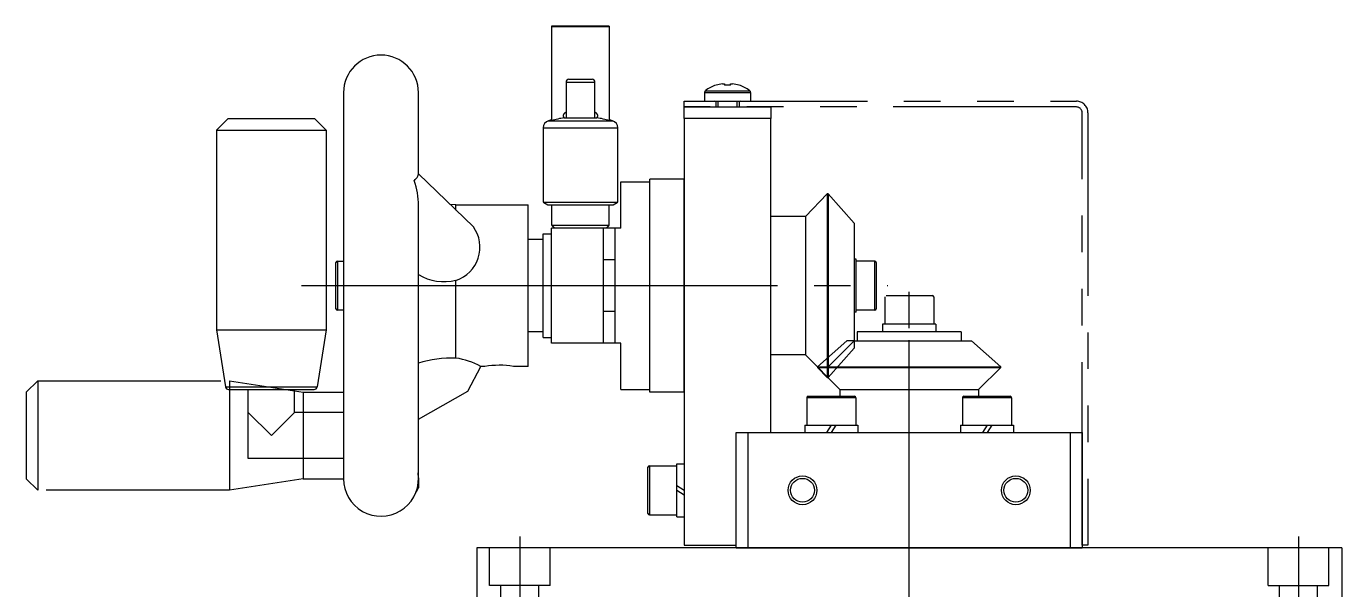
# Model space of a CAD drawing. Extents: x -165 to 407, y -488 to 45.
# Drawn here: x 176.9 to 405, y -297.2 to -199.5 of the extents above; entities that cross this region are included whole.
import ezdxf

# ---------------------------------------------------------------- set-up
doc = ezdxf.new("R2010")
doc.units = 0
for name, pattern in [('CENTER', [50.8, 31.75, -6.35, 6.35, -6.35]), ('DASHED', [19.05, 12.7, -6.35]), ('PHANTOM', [63.5, 31.75, -6.35, 6.35, -6.35, 6.35, -6.35])]:
    doc.linetypes.add(name, pattern=pattern)
doc.layers.get('0').update_dxf_attribs({"linetype": 'CONTINUOUS'})
doc.layers.add('CENTER', color=1, linetype='CENTER')
doc.layers.add('SCALE', color=7, linetype='CONTINUOUS')

msp = doc.modelspace()

# ---------------------------------------------------------------- linework, layer by layer
at = {"color": 7, "linetype": 'CONTINUOUS'}
for p, q in [((268, -199.5), (268, -199.62)), ((268, -199.62), (268, -215.88)), ((278, -199.62), (268, -199.62)), ((278, -199.5), (278, -199.62)), ((278, -199.62), (278, -215.88)), ((270.5, -209.2), (275.5, -209.2)), ((271, -208.7), (275, -208.7)), ((296.52, -209.73), (296.51, -209.71)), ((297.63, -209.48), (297.99, -209.48)), ((297.99, -209.48), (297.99, -209.73)), ((299.02, -209.48), (299.37, -209.48)), ((299.02, -209.73), (299.02, -209.48)), ((300.49, -209.71), (300.48, -209.73)), ((231.9, -211), (231.9, -278)), ((244.9, -225.12), (244.9, -211)), ((294.5, -210.96), (294.5, -212.5)), ((294.5, -210.96), (298.5, -210.96)), ((294.65, -210.67), (298.5, -210.67)), ((298.5, -210.67), (302.35, -210.67)), ((298.5, -210.96), (302.5, -210.96)), ((302.5, -210.96), (302.5, -212.5)), ((291, -215.5), (291, -213.5)), ((291, -213.5), (306, -213.5)), ((294.5, -212.5), (298.5, -212.5)), ((296.5, -213.5), (296.5, -212.7)), ((298.5, -212.5), (302.5, -212.5)), ((300.5, -212.7), (300.5, -213.5)), ((306, -213.5), (306, -215.5)), ((209.9, -217.5), (211.9, -215.5)), ((211.9, -215.5), (226.9, -215.5)), ((228.9, -217.5), (226.9, -215.5)), ((267.47, -215.88), (278.53, -215.88)), ((270.16, -215.38), (275.84, -215.38)), ((306, -215.5), (291, -215.5)), ((291, -215.5), (291, -289.5)), ((306, -270), (306, -215.5)), ((209.9, -217.5), (228.9, -217.5)), ((209.9, -217.5), (209.9, -252.17)), ((228.9, -217.5), (228.9, -252.17)), ((266.5, -217.14), (279.5, -217.14)), ((254.43, -234.31), (244.9, -225.12)), ((280, -226.5), (285, -226.5)), ((280, -234.5), (280, -226.5)), ((285, -263), (285, -226)), ((291, -263), (291, -226)), ((266.5, -230), (279.5, -230)), ((315.79, -228.57), (312, -232.5)), ((315.93, -228.57), (315.79, -228.57)), ((315.79, -228.57), (315.79, -244.5)), ((320.44, -233.68), (315.93, -228.57)), ((315.93, -228.57), (315.93, -244.5)), ((244.9, -277.86), (244.9, -230.61)), ((251.4, -230.5), (250.39, -230.41)), ((251.4, -231.39), (251.4, -230.5)), ((251.4, -230.5), (263.9, -230.5)), ((263.9, -258.5), (263.9, -230.5)), ((267.37, -230.5), (278.63, -230.5)), ((312, -232.5), (306, -232.5)), ((312, -232.5), (312, -244.5)), ((268, -234), (278, -234)), ((268, -254.5), (268, -234.5)), ((277, -254.5), (277, -234.5)), ((279, -254.5), (279, -234.5)), ((320.44, -233.68), (320.44, -244.5)), ((263.9, -252.5), (263.9, -236.5)), ((266.5, -236.5), (263.9, -236.5)), ((266.5, -235.5), (268, -235.5)), ((266.5, -253.5), (266.5, -235.5)), ((268, -253.5), (268, -235.5)), ((230.6, -248.5), (230.6, -240.5)), ((230.85, -240.25), (231.9, -240.25)), ((230.85, -240.25), (230.85, -248.75)), ((320.8, -239.9), (320.44, -239.9)), ((320.8, -249.1), (320.8, -239.9)), ((324.05, -240.25), (320.8, -240.25)), ((324.05, -248.75), (324.05, -240.25)), ((324.3, -240.5), (324.3, -248.5)), ((251.4, -257.06), (251.4, -243.57)), ((312, -244.5), (312, -256.5)), ((315.79, -244.5), (315.79, -260.42)), ((315.93, -244.5), (315.93, -260.42)), ((320.44, -244.5), (320.44, -254.06)), ((326, -246.2), (334, -246.2)), ((325.75, -246.45), (325.75, -251.2)), ((334.25, -246.45), (334.25, -251.2)), ((231.9, -248.75), (230.85, -248.75)), ((320.8, -249.1), (320.44, -249.1)), ((324.05, -248.75), (320.8, -248.75)), ((209.9, -252.17), (211.47, -262.08)), ((209.9, -252.17), (228.9, -252.17)), ((228.9, -252.17), (227.33, -262.08)), ((266.5, -252.5), (263.9, -252.5)), ((321, -252.5), (321, -254.06)), ((339, -252.5), (321, -252.5)), ((325.4, -251.2), (325.4, -252.5)), ((334.6, -251.2), (325.4, -251.2)), ((334.6, -251.2), (334.6, -252.5)), ((339, -252.5), (339, -254.06)), ((266.5, -253.5), (268, -253.5)), ((280, -262.5), (280, -254.5)), ((320.44, -254.06), (315.93, -258.57)), ((320.44, -254.06), (340.82, -254.06)), ((345.92, -258.57), (340.82, -254.06)), ((312, -256.5), (306, -256.5)), ((312, -256.5), (318, -262.5)), ((253.47, -262.83), (255.7, -258.5)), ((256.4, -258.5), (255.7, -258.5)), ((263.9, -258.5), (261.4, -258.5)), ((314.08, -258.57), (314.08, -258.71)), ((314.08, -258.57), (345.92, -258.57)), ((314.08, -258.71), (315.79, -260.42)), ((314.08, -258.71), (345.92, -258.71)), ((342, -262.5), (345.92, -258.71)), ((345.92, -258.71), (345.92, -258.57)), ((211.47, -262.08), (227.33, -262.08)), ((315.79, -260.42), (315.93, -260.42)), ((211.96, -262.5), (226.84, -262.5)), ((215.4, -274.5), (215.4, -262.5)), ((223.4, -266.5), (223.4, -262.5)), ((231.9, -263), (231.9, -278)), ((244.9, -267.67), (253.47, -262.83)), ((280, -262.5), (285, -262.5)), ((320.75, -263.95), (312.25, -263.95)), ((312.25, -263.95), (312.25, -268.7)), ((312.5, -263.7), (320.5, -263.7)), ((318, -262.5), (318, -263.7)), ((318, -262.5), (342, -262.5)), ((320.75, -263.95), (320.75, -268.7)), ((347.75, -263.95), (339.25, -263.95)), ((339.25, -263.95), (339.25, -268.7)), ((339.5, -263.7), (347.5, -263.7)), ((342, -262.5), (342, -263.7)), ((347.75, -263.95), (347.75, -268.7)), ((215.4, -266.5), (219.4, -270.5)), ((219.4, -270.5), (223.4, -266.5)), ((231.9, -266.5), (223.4, -266.5)), ((311.91, -268.7), (311.91, -270)), ((311.91, -268.7), (321.1, -268.7)), ((316.48, -268.7), (315.67, -270)), ((317.29, -268.7), (316.48, -270)), ((321.1, -268.7), (321.1, -270)), ((338.91, -268.7), (338.91, -270)), ((338.91, -268.7), (348.1, -268.7)), ((343.5, -268.7), (342.69, -270)), ((344.31, -268.7), (343.5, -270)), ((348.1, -268.7), (348.1, -270)), ((300, -270), (306, -270)), ((300, -289.5), (300, -270)), ((302, -270), (302, -290)), ((302, -270), (358, -270)), ((358, -270), (360, -270)), ((358, -290), (358, -270)), ((360, -270), (360, -290)), ((231.9, -274.5), (215.4, -274.5)), ((284.7, -280), (284.7, -276)), ((284.95, -275.75), (284.95, -280)), ((284.95, -275.75), (289.7, -275.75)), ((289.7, -275.4), (291, -275.4)), ((289.7, -284.6), (289.7, -275.4)), ((244.85, -276.96), (244.9, -277.02)), ((244.9, -277.86), (244.85, -276.96)), ((244.9, -277.86), (244.9, -279.57)), ((244.18, -280.96), (244.9, -279.57)), ((284.7, -284), (284.7, -280)), ((284.95, -280), (284.95, -284.25)), ((289.7, -279.19), (291, -280)), ((289.7, -280), (291, -280.81)), ((284.95, -284.25), (289.7, -284.25)), ((289.7, -284.6), (291, -284.6)), ((291, -289.5), (300, -289.5)), ((300, -290), (300, -289.5)), ((405, -290), (255, -290)), ((255, -290), (255, -470)), ((300, -290), (360, -290)), ((360, -290), (302, -290)), ((405, -290), (405, -470))]:
    msp.add_line(p, q, dxfattribs=at)
at = {"color": 3, "linetype": 'PHANTOM'}
for p, q in [((291, -213.5), (291, -212.5)), ((291, -213.5), (291, -212.5)), ((291, -212.5), (359, -212.5)), ((359, -213.5), (291, -213.5)), ((360, -289.5), (360, -214.5)), ((361, -214.5), (361, -289.5)), ((178.9, -261), (176.9, -263)), ((178.9, -261), (212.11, -261)), ((178.9, -261), (178.9, -280)), ((212.11, -261), (224.9, -263)), ((212.11, -261), (212.11, -280)), ((176.9, -263), (176.9, -278)), ((224.9, -263), (231.9, -263)), ((224.9, -263), (224.9, -278)), ((176.9, -278), (178.9, -280)), ((224.9, -278), (212.11, -280)), ((224.9, -278), (231.9, -278)), ((212.11, -280), (178.9, -280)), ((361, -289.5), (360, -289.5))]:
    msp.add_line(p, q, dxfattribs=at)
at = {"color": 3, "linetype": 'CONTINUOUS'}
for p, q in [((296.88, -213.5), (296.88, -212.5)), ((300.12, -212.5), (300.12, -213.5))]:
    msp.add_line(p, q, dxfattribs=at)
at = {"color": 7}
msp.add_line((277.5, -234.5), (268.5, -234.5), dxfattribs=at)
at = {"color": 1, "linetype": 'CENTER'}
for p, q in [((224.6, -244.5), (326.3, -244.5)), ((330, -290), (330, -244.2))]:
    msp.add_line(p, q, dxfattribs=at)
at = {"color": 3, "linetype": 'DASHED'}
for p, q in [((319.18, -254.06), (314.08, -258.57)), ((320.44, -255.32), (315.93, -260.42)), ((320.44, -254.06), (319.18, -254.06)), ((320.44, -254.06), (320.44, -255.32)), ((257.25, -296.5), (257.25, -290)), ((267.75, -296.5), (267.75, -290)), ((392.25, -296.5), (392.25, -290)), ((402.75, -296.5), (402.75, -290)), ((267.75, -296.5), (257.25, -296.5)), ((259.2, -300), (259.2, -296.5)), ((265.8, -300), (265.8, -296.5)), ((392.25, -296.5), (402.75, -296.5)), ((394.2, -300), (394.2, -296.5)), ((400.8, -300), (400.8, -296.5))]:
    msp.add_line(p, q, dxfattribs=at)
at = {"color": 7}
for points in [[(278, -199.5, 0), (277.84, -199.5, 0), (277.68, -199.5, 0), (277.52, -199.5, 0), (277.37, -199.5, 0), (277.21, -199.5, 0), (277.05, -199.5, 0), (276.89, -199.5, 0), (276.73, -199.5, 0), (276.57, -199.5, 0), (276.41, -199.5, 0), (276.25, -199.5, 0), (276.1, -199.5, 0), (275.94, -199.5, 0), (275.78, -199.5, 0), (275.62, -199.5, 0), (275.46, -199.5, 0), (275.3, -199.5, 0), (275.14, -199.5, 0), (274.98, -199.5, 0), (274.83, -199.5, 0), (274.67, -199.5, 0), (274.51, -199.5, 0), (274.35, -199.5, 0), (274.19, -199.5, 0), (274.03, -199.5, 0), (273.87, -199.5, 0), (273.71, -199.5, 0), (273.56, -199.5, 0), (273.4, -199.5, 0), (273.24, -199.5, 0), (273.08, -199.5, 0), (272.92, -199.5, 0), (272.76, -199.5, 0), (272.6, -199.5, 0), (272.44, -199.5, 0), (272.29, -199.5, 0), (272.13, -199.5, 0), (271.97, -199.5, 0), (271.81, -199.5, 0), (271.65, -199.5, 0), (271.49, -199.5, 0), (271.33, -199.5, 0), (271.18, -199.5, 0), (271.02, -199.5, 0), (270.86, -199.5, 0), (270.7, -199.5, 0), (270.54, -199.5, 0), (270.38, -199.5, 0), (270.22, -199.5, 0), (270.06, -199.5, 0), (269.91, -199.5, 0), (269.75, -199.5, 0), (269.59, -199.5, 0), (269.43, -199.5, 0), (269.27, -199.5, 0), (269.11, -199.5, 0), (268.95, -199.5, 0), (268.79, -199.5, 0), (268.64, -199.5, 0), (268.48, -199.5, 0), (268.32, -199.5, 0), (268.16, -199.5, 0), (268, -199.5, 0)], [(270.5, -209.2, 0), (270.5, -209.3, 0), (270.5, -209.4, 0), (270.5, -209.49, 0), (270.5, -209.59, 0), (270.5, -209.69, 0), (270.5, -209.79, 0), (270.5, -209.89, 0), (270.5, -209.98, 0), (270.5, -210.08, 0), (270.5, -210.18, 0), (270.5, -210.28, 0), (270.5, -210.38, 0), (270.5, -210.47, 0), (270.5, -210.57, 0), (270.5, -210.67, 0), (270.5, -210.77, 0), (270.5, -210.87, 0), (270.5, -210.97, 0), (270.5, -211.06, 0), (270.5, -211.16, 0), (270.5, -211.26, 0), (270.5, -211.36, 0), (270.5, -211.46, 0), (270.5, -211.55, 0), (270.5, -211.65, 0), (270.5, -211.75, 0), (270.5, -211.85, 0), (270.5, -211.95, 0), (270.5, -212.04, 0), (270.5, -212.14, 0), (270.5, -212.24, 0), (270.5, -212.34, 0), (270.5, -212.44, 0), (270.5, -212.53, 0), (270.5, -212.63, 0), (270.5, -212.73, 0), (270.5, -212.83, 0), (270.5, -212.93, 0), (270.5, -213.02, 0), (270.5, -213.12, 0), (270.5, -213.22, 0), (270.5, -213.32, 0), (270.5, -213.42, 0), (270.5, -213.52, 0), (270.5, -213.61, 0), (270.5, -213.71, 0), (270.5, -213.81, 0), (270.5, -213.91, 0), (270.5, -214.01, 0), (270.5, -214.1, 0), (270.5, -214.2, 0), (270.5, -214.3, 0), (270.5, -214.4, 0), (270.5, -214.5, 0), (270.5, -214.59, 0), (270.5, -214.69, 0), (270.5, -214.79, 0), (270.5, -214.89, 0), (270.5, -214.99, 0), (270.5, -215.08, 0), (270.5, -215.18, 0), (270.5, -215.28, 0), (270.5, -215.38, 0)], [(275.5, -215.38, 0), (275.5, -215.28, 0), (275.5, -215.18, 0), (275.5, -215.08, 0), (275.5, -214.99, 0), (275.5, -214.89, 0), (275.5, -214.79, 0), (275.5, -214.69, 0), (275.5, -214.59, 0), (275.5, -214.5, 0), (275.5, -214.4, 0), (275.5, -214.3, 0), (275.5, -214.2, 0), (275.5, -214.1, 0), (275.5, -214.01, 0), (275.5, -213.91, 0), (275.5, -213.81, 0), (275.5, -213.71, 0), (275.5, -213.61, 0), (275.5, -213.52, 0), (275.5, -213.42, 0), (275.5, -213.32, 0), (275.5, -213.22, 0), (275.5, -213.12, 0), (275.5, -213.02, 0), (275.5, -212.93, 0), (275.5, -212.83, 0), (275.5, -212.73, 0), (275.5, -212.63, 0), (275.5, -212.53, 0), (275.5, -212.44, 0), (275.5, -212.34, 0), (275.5, -212.24, 0), (275.5, -212.14, 0), (275.5, -212.04, 0), (275.5, -211.95, 0), (275.5, -211.85, 0), (275.5, -211.75, 0), (275.5, -211.65, 0), (275.5, -211.55, 0), (275.5, -211.46, 0), (275.5, -211.36, 0), (275.5, -211.26, 0), (275.5, -211.16, 0), (275.5, -211.06, 0), (275.5, -210.97, 0), (275.5, -210.87, 0), (275.5, -210.77, 0), (275.5, -210.67, 0), (275.5, -210.57, 0), (275.5, -210.47, 0), (275.5, -210.38, 0), (275.5, -210.28, 0), (275.5, -210.18, 0), (275.5, -210.08, 0), (275.5, -209.98, 0), (275.5, -209.89, 0), (275.5, -209.79, 0), (275.5, -209.69, 0), (275.5, -209.59, 0), (275.5, -209.49, 0), (275.5, -209.4, 0), (275.5, -209.3, 0), (275.5, -209.2, 0)], [(266.5, -217.14, 0), (266.5, -217.34, 0), (266.5, -217.55, 0), (266.5, -217.75, 0), (266.5, -217.95, 0), (266.5, -218.16, 0), (266.5, -218.36, 0), (266.5, -218.57, 0), (266.5, -218.77, 0), (266.5, -218.98, 0), (266.5, -219.18, 0), (266.5, -219.38, 0), (266.5, -219.59, 0), (266.5, -219.79, 0), (266.5, -220, 0), (266.5, -220.2, 0), (266.5, -220.4, 0), (266.5, -220.61, 0), (266.5, -220.81, 0), (266.5, -221.02, 0), (266.5, -221.22, 0), (266.5, -221.43, 0), (266.5, -221.63, 0), (266.5, -221.83, 0), (266.5, -222.04, 0), (266.5, -222.24, 0), (266.5, -222.45, 0), (266.5, -222.65, 0), (266.5, -222.85, 0), (266.5, -223.06, 0), (266.5, -223.26, 0), (266.5, -223.47, 0), (266.5, -223.67, 0), (266.5, -223.88, 0), (266.5, -224.08, 0), (266.5, -224.28, 0), (266.5, -224.49, 0), (266.5, -224.69, 0), (266.5, -224.9, 0), (266.5, -225.1, 0), (266.5, -225.3, 0), (266.5, -225.51, 0), (266.5, -225.71, 0), (266.5, -225.92, 0), (266.5, -226.12, 0), (266.5, -226.32, 0), (266.5, -226.53, 0), (266.5, -226.73, 0), (266.5, -226.94, 0), (266.5, -227.14, 0), (266.5, -227.35, 0), (266.5, -227.55, 0), (266.5, -227.75, 0), (266.5, -227.96, 0), (266.5, -228.16, 0), (266.5, -228.37, 0), (266.5, -228.57, 0), (266.5, -228.77, 0), (266.5, -228.98, 0), (266.5, -229.18, 0), (266.5, -229.39, 0), (266.5, -229.59, 0), (266.5, -229.8, 0), (266.5, -230, 0)], [(279.5, -230, 0), (279.5, -229.8, 0), (279.5, -229.59, 0), (279.5, -229.39, 0), (279.5, -229.18, 0), (279.5, -228.98, 0), (279.5, -228.77, 0), (279.5, -228.57, 0), (279.5, -228.37, 0), (279.5, -228.16, 0), (279.5, -227.96, 0), (279.5, -227.75, 0), (279.5, -227.55, 0), (279.5, -227.35, 0), (279.5, -227.14, 0), (279.5, -226.94, 0), (279.5, -226.73, 0), (279.5, -226.53, 0), (279.5, -226.32, 0), (279.5, -226.12, 0), (279.5, -225.92, 0), (279.5, -225.71, 0), (279.5, -225.51, 0), (279.5, -225.3, 0), (279.5, -225.1, 0), (279.5, -224.9, 0), (279.5, -224.69, 0), (279.5, -224.49, 0), (279.5, -224.28, 0), (279.5, -224.08, 0), (279.5, -223.88, 0), (279.5, -223.67, 0), (279.5, -223.47, 0), (279.5, -223.26, 0), (279.5, -223.06, 0), (279.5, -222.85, 0), (279.5, -222.65, 0), (279.5, -222.45, 0), (279.5, -222.24, 0), (279.5, -222.04, 0), (279.5, -221.83, 0), (279.5, -221.63, 0), (279.5, -221.43, 0), (279.5, -221.22, 0), (279.5, -221.02, 0), (279.5, -220.81, 0), (279.5, -220.61, 0), (279.5, -220.4, 0), (279.5, -220.2, 0), (279.5, -220, 0), (279.5, -219.79, 0), (279.5, -219.59, 0), (279.5, -219.38, 0), (279.5, -219.18, 0), (279.5, -218.98, 0), (279.5, -218.77, 0), (279.5, -218.57, 0), (279.5, -218.36, 0), (279.5, -218.16, 0), (279.5, -217.95, 0), (279.5, -217.75, 0), (279.5, -217.55, 0), (279.5, -217.34, 0), (279.5, -217.14, 0)], [(266.5, -230, 0), (266.51, -230.01, 0), (266.53, -230.02, 0), (266.54, -230.02, 0), (266.56, -230.03, 0), (266.57, -230.04, 0), (266.58, -230.05, 0), (266.6, -230.06, 0), (266.61, -230.06, 0), (266.62, -230.07, 0), (266.64, -230.08, 0), (266.65, -230.09, 0), (266.67, -230.1, 0), (266.68, -230.1, 0), (266.69, -230.11, 0), (266.71, -230.12, 0), (266.72, -230.13, 0), (266.73, -230.13, 0), (266.75, -230.14, 0), (266.76, -230.15, 0), (266.78, -230.16, 0), (266.79, -230.17, 0), (266.8, -230.17, 0), (266.82, -230.18, 0), (266.83, -230.19, 0), (266.84, -230.2, 0), (266.86, -230.21, 0), (266.87, -230.21, 0), (266.89, -230.22, 0), (266.9, -230.23, 0), (266.91, -230.24, 0), (266.93, -230.25, 0), (266.94, -230.25, 0), (266.95, -230.26, 0), (266.97, -230.27, 0), (266.98, -230.28, 0), (267, -230.29, 0), (267.01, -230.29, 0), (267.02, -230.3, 0), (267.04, -230.31, 0), (267.05, -230.32, 0), (267.06, -230.33, 0), (267.08, -230.33, 0), (267.09, -230.34, 0), (267.11, -230.35, 0), (267.12, -230.36, 0), (267.13, -230.36, 0), (267.15, -230.37, 0), (267.16, -230.38, 0), (267.17, -230.39, 0), (267.19, -230.4, 0), (267.2, -230.4, 0), (267.22, -230.41, 0), (267.23, -230.42, 0), (267.24, -230.43, 0), (267.26, -230.44, 0), (267.27, -230.44, 0), (267.28, -230.45, 0), (267.3, -230.46, 0), (267.31, -230.47, 0), (267.33, -230.48, 0), (267.34, -230.48, 0), (267.35, -230.49, 0), (267.37, -230.5, 0)], [(278.63, -230.5, 0), (278.65, -230.49, 0), (278.66, -230.48, 0), (278.68, -230.48, 0), (278.69, -230.47, 0), (278.7, -230.46, 0), (278.72, -230.45, 0), (278.73, -230.44, 0), (278.74, -230.44, 0), (278.76, -230.43, 0), (278.77, -230.42, 0), (278.79, -230.41, 0), (278.8, -230.4, 0), (278.81, -230.4, 0), (278.83, -230.39, 0), (278.84, -230.38, 0), (278.85, -230.37, 0), (278.87, -230.36, 0), (278.88, -230.36, 0), (278.9, -230.35, 0), (278.91, -230.34, 0), (278.92, -230.33, 0), (278.94, -230.33, 0), (278.95, -230.32, 0), (278.96, -230.31, 0), (278.98, -230.3, 0), (278.99, -230.29, 0), (279.01, -230.29, 0), (279.02, -230.28, 0), (279.03, -230.27, 0), (279.05, -230.26, 0), (279.06, -230.25, 0), (279.07, -230.25, 0), (279.09, -230.24, 0), (279.1, -230.23, 0), (279.12, -230.22, 0), (279.13, -230.21, 0), (279.14, -230.21, 0), (279.16, -230.2, 0), (279.17, -230.19, 0), (279.18, -230.18, 0), (279.2, -230.17, 0), (279.21, -230.17, 0), (279.23, -230.16, 0), (279.24, -230.15, 0), (279.25, -230.14, 0), (279.27, -230.13, 0), (279.28, -230.13, 0), (279.29, -230.12, 0), (279.31, -230.11, 0), (279.32, -230.1, 0), (279.34, -230.1, 0), (279.35, -230.09, 0), (279.36, -230.08, 0), (279.38, -230.07, 0), (279.39, -230.06, 0), (279.4, -230.06, 0), (279.42, -230.05, 0), (279.43, -230.04, 0), (279.45, -230.03, 0), (279.46, -230.02, 0), (279.47, -230.02, 0), (279.49, -230.01, 0), (279.5, -230, 0)], [(268, -230.5, 0), (268, -230.56, 0), (268, -230.61, 0), (268, -230.67, 0), (268, -230.72, 0), (268, -230.78, 0), (268, -230.83, 0), (268, -230.89, 0), (268, -230.94, 0), (268, -231, 0), (268, -231.06, 0), (268, -231.11, 0), (268, -231.17, 0), (268, -231.22, 0), (268, -231.28, 0), (268, -231.33, 0), (268, -231.39, 0), (268, -231.44, 0), (268, -231.5, 0), (268, -231.56, 0), (268, -231.61, 0), (268, -231.67, 0), (268, -231.72, 0), (268, -231.78, 0), (268, -231.83, 0), (268, -231.89, 0), (268, -231.94, 0), (268, -232, 0), (268, -232.06, 0), (268, -232.11, 0), (268, -232.17, 0), (268, -232.22, 0), (268, -232.28, 0), (268, -232.33, 0), (268, -232.39, 0), (268, -232.44, 0), (268, -232.5, 0), (268, -232.56, 0), (268, -232.61, 0), (268, -232.67, 0), (268, -232.72, 0), (268, -232.78, 0), (268, -232.83, 0), (268, -232.89, 0), (268, -232.94, 0), (268, -233, 0), (268, -233.06, 0), (268, -233.11, 0), (268, -233.17, 0), (268, -233.22, 0), (268, -233.28, 0), (268, -233.33, 0), (268, -233.39, 0), (268, -233.44, 0), (268, -233.5, 0), (268, -233.56, 0), (268, -233.61, 0), (268, -233.67, 0), (268, -233.72, 0), (268, -233.78, 0), (268, -233.83, 0), (268, -233.89, 0), (268, -233.94, 0), (268, -234, 0)], [(278, -234, 0), (278, -233.94, 0), (278, -233.89, 0), (278, -233.83, 0), (278, -233.78, 0), (278, -233.72, 0), (278, -233.67, 0), (278, -233.61, 0), (278, -233.56, 0), (278, -233.5, 0), (278, -233.44, 0), (278, -233.39, 0), (278, -233.33, 0), (278, -233.28, 0), (278, -233.22, 0), (278, -233.17, 0), (278, -233.11, 0), (278, -233.06, 0), (278, -233, 0), (278, -232.94, 0), (278, -232.89, 0), (278, -232.83, 0), (278, -232.78, 0), (278, -232.72, 0), (278, -232.67, 0), (278, -232.61, 0), (278, -232.56, 0), (278, -232.5, 0), (278, -232.44, 0), (278, -232.39, 0), (278, -232.33, 0), (278, -232.28, 0), (278, -232.22, 0), (278, -232.17, 0), (278, -232.11, 0), (278, -232.06, 0), (278, -232, 0), (278, -231.94, 0), (278, -231.89, 0), (278, -231.83, 0), (278, -231.78, 0), (278, -231.72, 0), (278, -231.67, 0), (278, -231.61, 0), (278, -231.56, 0), (278, -231.5, 0), (278, -231.44, 0), (278, -231.39, 0), (278, -231.33, 0), (278, -231.28, 0), (278, -231.22, 0), (278, -231.17, 0), (278, -231.11, 0), (278, -231.06, 0), (278, -231, 0), (278, -230.94, 0), (278, -230.89, 0), (278, -230.83, 0), (278, -230.78, 0), (278, -230.72, 0), (278, -230.67, 0), (278, -230.61, 0), (278, -230.56, 0), (278, -230.5, 0)], [(268, -234, 0), (268.01, -234.01, 0), (268.02, -234.02, 0), (268.02, -234.02, 0), (268.03, -234.03, 0), (268.04, -234.04, 0), (268.05, -234.05, 0), (268.06, -234.06, 0), (268.06, -234.06, 0), (268.07, -234.07, 0), (268.08, -234.08, 0), (268.09, -234.09, 0), (268.1, -234.1, 0), (268.1, -234.1, 0), (268.11, -234.11, 0), (268.12, -234.12, 0), (268.13, -234.13, 0), (268.14, -234.13, 0), (268.14, -234.14, 0), (268.15, -234.15, 0), (268.16, -234.16, 0), (268.17, -234.17, 0), (268.18, -234.17, 0), (268.18, -234.18, 0), (268.19, -234.19, 0), (268.2, -234.2, 0), (268.21, -234.21, 0), (268.21, -234.21, 0), (268.22, -234.22, 0), (268.23, -234.23, 0), (268.24, -234.24, 0), (268.25, -234.25, 0), (268.25, -234.25, 0), (268.26, -234.26, 0), (268.27, -234.27, 0), (268.28, -234.28, 0), (268.29, -234.29, 0), (268.29, -234.29, 0), (268.3, -234.3, 0), (268.31, -234.31, 0), (268.32, -234.32, 0), (268.33, -234.33, 0), (268.33, -234.33, 0), (268.34, -234.34, 0), (268.35, -234.35, 0), (268.36, -234.36, 0), (268.37, -234.36, 0), (268.37, -234.37, 0), (268.38, -234.38, 0), (268.39, -234.39, 0), (268.4, -234.4, 0), (268.41, -234.4, 0), (268.41, -234.41, 0), (268.42, -234.42, 0), (268.43, -234.43, 0), (268.44, -234.44, 0), (268.44, -234.44, 0), (268.45, -234.45, 0), (268.46, -234.46, 0), (268.47, -234.47, 0), (268.48, -234.48, 0), (268.48, -234.48, 0), (268.49, -234.49, 0), (268.5, -234.5, 0)], [(277.5, -234.5, 0), (277.51, -234.49, 0), (277.52, -234.48, 0), (277.52, -234.48, 0), (277.53, -234.47, 0), (277.54, -234.46, 0), (277.55, -234.45, 0), (277.56, -234.44, 0), (277.56, -234.44, 0), (277.57, -234.43, 0), (277.58, -234.42, 0), (277.59, -234.41, 0), (277.6, -234.4, 0), (277.6, -234.4, 0), (277.61, -234.39, 0), (277.62, -234.38, 0), (277.63, -234.37, 0), (277.64, -234.36, 0), (277.64, -234.36, 0), (277.65, -234.35, 0), (277.66, -234.34, 0), (277.67, -234.33, 0), (277.68, -234.33, 0), (277.68, -234.32, 0), (277.69, -234.31, 0), (277.7, -234.3, 0), (277.71, -234.29, 0), (277.71, -234.29, 0), (277.72, -234.28, 0), (277.73, -234.27, 0), (277.74, -234.26, 0), (277.75, -234.25, 0), (277.75, -234.25, 0), (277.76, -234.24, 0), (277.77, -234.23, 0), (277.78, -234.22, 0), (277.79, -234.21, 0), (277.79, -234.21, 0), (277.8, -234.2, 0), (277.81, -234.19, 0), (277.82, -234.18, 0), (277.83, -234.17, 0), (277.83, -234.17, 0), (277.84, -234.16, 0), (277.85, -234.15, 0), (277.86, -234.14, 0), (277.87, -234.13, 0), (277.87, -234.13, 0), (277.88, -234.12, 0), (277.89, -234.11, 0), (277.9, -234.1, 0), (277.91, -234.1, 0), (277.91, -234.09, 0), (277.92, -234.08, 0), (277.93, -234.07, 0), (277.94, -234.06, 0), (277.94, -234.06, 0), (277.95, -234.05, 0), (277.96, -234.04, 0), (277.97, -234.03, 0), (277.98, -234.02, 0), (277.98, -234.02, 0), (277.99, -234.01, 0), (278, -234, 0)]]:
    msp.add_polyline3d(points, dxfattribs=at)
at = {"color": 7, "linetype": 'CONTINUOUS'}
for points in [[(270.5, -214.42, 0), (270.49, -214.43, 0), (270.48, -214.43, 0), (270.47, -214.44, 0), (270.45, -214.45, 0), (270.44, -214.45, 0), (270.43, -214.46, 0), (270.42, -214.47, 0), (270.41, -214.47, 0), (270.4, -214.48, 0), (270.39, -214.49, 0), (270.38, -214.49, 0), (270.37, -214.5, 0), (270.36, -214.51, 0), (270.35, -214.51, 0), (270.34, -214.52, 0), (270.33, -214.53, 0), (270.32, -214.53, 0), (270.31, -214.54, 0), (270.3, -214.55, 0), (270.29, -214.55, 0), (270.28, -214.56, 0), (270.27, -214.57, 0), (270.26, -214.58, 0), (270.25, -214.58, 0), (270.24, -214.59, 0), (270.24, -214.6, 0), (270.23, -214.61, 0), (270.22, -214.61, 0), (270.21, -214.62, 0), (270.2, -214.63, 0), (270.2, -214.63, 0), (270.19, -214.64, 0), (270.18, -214.65, 0), (270.17, -214.66, 0), (270.17, -214.66, 0), (270.16, -214.67, 0), (270.15, -214.68, 0), (270.15, -214.69, 0), (270.14, -214.69, 0), (270.13, -214.7, 0), (270.13, -214.71, 0), (270.12, -214.72, 0), (270.11, -214.72, 0), (270.11, -214.73, 0), (270.1, -214.74, 0), (270.1, -214.75, 0), (270.09, -214.75, 0), (270.09, -214.76, 0), (270.08, -214.77, 0), (270.08, -214.78, 0), (270.07, -214.78, 0), (270.07, -214.79, 0), (270.06, -214.8, 0), (270.06, -214.81, 0), (270.06, -214.81, 0), (270.05, -214.82, 0), (270.05, -214.83, 0), (270.04, -214.84, 0), (270.04, -214.85, 0), (270.04, -214.85, 0), (270.03, -214.86, 0), (270.03, -214.87, 0), (270.03, -214.88, 0), (270.02, -214.88, 0), (270.02, -214.89, 0), (270.02, -214.9, 0), (270.02, -214.91, 0), (270.01, -214.92, 0), (270.01, -214.92, 0), (270.01, -214.93, 0), (270.01, -214.94, 0), (270.01, -214.95, 0), (270.01, -214.95, 0), (270, -214.96, 0), (270, -214.97, 0), (270, -214.98, 0), (270, -214.99, 0), (270, -214.99, 0), (270, -215, 0), (270, -215.01, 0), (270, -215.02, 0), (270, -215.03, 0), (270, -215.03, 0), (270, -215.04, 0), (270, -215.05, 0), (270, -215.06, 0), (270, -215.06, 0), (270, -215.07, 0), (270, -215.08, 0), (270.01, -215.09, 0), (270.01, -215.1, 0), (270.01, -215.1, 0), (270.01, -215.11, 0), (270.01, -215.12, 0), (270.01, -215.13, 0), (270.02, -215.13, 0), (270.02, -215.14, 0), (270.02, -215.15, 0), (270.02, -215.16, 0), (270.03, -215.17, 0), (270.03, -215.17, 0), (270.03, -215.18, 0), (270.04, -215.19, 0), (270.04, -215.2, 0), (270.04, -215.2, 0), (270.05, -215.21, 0), (270.05, -215.22, 0), (270.05, -215.23, 0), (270.06, -215.24, 0), (270.06, -215.24, 0), (270.07, -215.25, 0), (270.07, -215.26, 0), (270.08, -215.27, 0), (270.08, -215.27, 0), (270.09, -215.28, 0), (270.09, -215.29, 0), (270.1, -215.3, 0), (270.1, -215.3, 0), (270.11, -215.31, 0), (270.11, -215.32, 0), (270.12, -215.33, 0), (270.13, -215.33, 0), (270.13, -215.34, 0), (270.14, -215.35, 0), (270.14, -215.36, 0), (270.15, -215.36, 0), (270.16, -215.37, 0), (270.16, -215.38, 0)], [(275.84, -215.38, 0), (275.84, -215.37, 0), (275.85, -215.36, 0), (275.86, -215.36, 0), (275.86, -215.35, 0), (275.87, -215.34, 0), (275.88, -215.33, 0), (275.88, -215.33, 0), (275.89, -215.32, 0), (275.89, -215.31, 0), (275.9, -215.3, 0), (275.9, -215.3, 0), (275.91, -215.29, 0), (275.91, -215.28, 0), (275.92, -215.27, 0), (275.92, -215.27, 0), (275.93, -215.26, 0), (275.93, -215.25, 0), (275.94, -215.24, 0), (275.94, -215.24, 0), (275.95, -215.23, 0), (275.95, -215.22, 0), (275.95, -215.21, 0), (275.96, -215.2, 0), (275.96, -215.2, 0), (275.97, -215.19, 0), (275.97, -215.18, 0), (275.97, -215.17, 0), (275.97, -215.17, 0), (275.98, -215.16, 0), (275.98, -215.15, 0), (275.98, -215.14, 0), (275.98, -215.13, 0), (275.99, -215.13, 0), (275.99, -215.12, 0), (275.99, -215.11, 0), (275.99, -215.1, 0), (275.99, -215.1, 0), (276, -215.09, 0), (276, -215.08, 0), (276, -215.07, 0), (276, -215.06, 0), (276, -215.06, 0), (276, -215.05, 0), (276, -215.04, 0), (276, -215.03, 0), (276, -215.03, 0), (276, -215.02, 0), (276, -215.01, 0), (276, -215, 0), (276, -214.99, 0), (276, -214.99, 0), (276, -214.98, 0), (276, -214.97, 0), (276, -214.96, 0), (275.99, -214.95, 0), (275.99, -214.95, 0), (275.99, -214.94, 0), (275.99, -214.93, 0), (275.99, -214.92, 0), (275.99, -214.92, 0), (275.98, -214.91, 0), (275.98, -214.9, 0), (275.98, -214.89, 0), (275.98, -214.88, 0), (275.97, -214.88, 0), (275.97, -214.87, 0), (275.97, -214.86, 0), (275.96, -214.85, 0), (275.96, -214.85, 0), (275.96, -214.84, 0), (275.95, -214.83, 0), (275.95, -214.82, 0), (275.95, -214.81, 0), (275.94, -214.81, 0), (275.94, -214.8, 0), (275.93, -214.79, 0), (275.93, -214.78, 0), (275.92, -214.78, 0), (275.92, -214.77, 0), (275.91, -214.76, 0), (275.91, -214.75, 0), (275.9, -214.75, 0), (275.9, -214.74, 0), (275.89, -214.73, 0), (275.89, -214.72, 0), (275.88, -214.72, 0), (275.87, -214.71, 0), (275.87, -214.7, 0), (275.86, -214.69, 0), (275.85, -214.69, 0), (275.85, -214.68, 0), (275.84, -214.67, 0), (275.83, -214.66, 0), (275.83, -214.66, 0), (275.82, -214.65, 0), (275.81, -214.64, 0), (275.8, -214.63, 0), (275.8, -214.63, 0), (275.79, -214.62, 0), (275.78, -214.61, 0), (275.77, -214.61, 0), (275.76, -214.6, 0), (275.76, -214.59, 0), (275.75, -214.58, 0), (275.74, -214.58, 0), (275.73, -214.57, 0), (275.72, -214.56, 0), (275.71, -214.55, 0), (275.7, -214.55, 0), (275.69, -214.54, 0), (275.68, -214.53, 0), (275.67, -214.53, 0), (275.66, -214.52, 0), (275.65, -214.51, 0), (275.64, -214.51, 0), (275.63, -214.5, 0), (275.62, -214.49, 0), (275.61, -214.49, 0), (275.6, -214.48, 0), (275.59, -214.47, 0), (275.58, -214.47, 0), (275.57, -214.46, 0), (275.56, -214.45, 0), (275.55, -214.45, 0), (275.54, -214.44, 0), (275.52, -214.43, 0), (275.51, -214.43, 0), (275.5, -214.42, 0)]]:
    msp.add_polyline3d(points, dxfattribs=at)
at = {"color": 3, "linetype": 'CONTINUOUS'}
for centre in [(311.5, -280), (348.5, -280)]:
    msp.add_circle(centre, 2.5, dxfattribs=at)
at = {"color": 7, "linetype": 'CONTINUOUS'}
for centre in [(311.5, -280), (348.5, -280)]:
    msp.add_circle(centre, 2.07, dxfattribs=at)
for centre, radius, start, end in [((238.4, -211), 6.5, 0, 180), ((271, -209.2), 0.5, 90, 180), ((275, -209.2), 0.5, 0, 90), ((298.5, -215.9), 6.5, 107.8626, 126.3584), ((298.5, -215.9), 6.48, 97.6968, 107.8351), ((298.5, -216.89), 7.18, 85.8857, 94.1143), ((298.5, -215.9), 6.48, 72.1649, 82.3032), ((298.5, -215.9), 6.5, 53.6416, 72.1374), ((294.86, -210.96), 0.36, 126.3584, 180), ((302.14, -210.96), 0.36, 0, 53.6416), ((296.3, -212.7), 0.2, 0, 90), ((300.7, -212.7), 0.2, 90, 180), ((267.8, -217.14), 1.3, 104.5701, 180), ((273, -237.14), 21.97, 103.1544, 104.5701), ((271.92, -227.91), 12.65, 97.9905, 108.0631), ((274.08, -227.91), 12.65, 71.9369, 82.0095), ((273, -237.14), 21.97, 75.4299, 76.8456), ((278.2, -217.14), 1.3, 0, 75.4299), ((241.7, -223.67), 3.6, 313.7895, 329.2334), ((244.08, -225.1), 0.816, 329.6799, 358.5219), ((231.42, -230.59), 13.48, 359.9182, 18.7196), ((249.54, -237.84), 6.03, 287.9436, 35.8477), ((230.85, -240.5), 0.25, 90, 180), ((324.05, -240.5), 0.25, 0, 90), ((249.36, -235.06), 8.75, 239.3292, 283.4595), ((334, -246.45), 0.25, 0, 90), ((230.85, -248.5), 0.25, 180, 270), ((324.05, -248.5), 0.25, 270, 0), ((250.86, -277.1), 20.04, 88.4678, 107.3123), ((249.28, -270.54), 13.64, 61.953, 81.0723), ((258.91, -274.84), 16.53, 81.3468, 98.7321), ((211.96, -262), 0.5, 189, 270), ((226.84, -262), 0.5, 270, 351), ((312.5, -263.95), 0.25, 90, 180), ((320.5, -263.95), 0.25, 0, 90), ((339.5, -263.95), 0.25, 90, 180), ((347.5, -263.95), 0.25, 0, 90), ((284.95, -276), 0.25, 90, 180), ((238.4, -278), 6.5, 180.0069, 1.2501), ((284.95, -284), 0.25, 180, 270)]:
    msp.add_arc(centre, radius, start, end, dxfattribs=at)
at = {"color": 3, "linetype": 'PHANTOM'}
for radius in [2, 1]:
    msp.add_arc((359, -214.5), radius, 0, 90, dxfattribs=at)
at = {"layer": 'CENTER', "color": 1, "linetype": 'CENTER'}
for p, q in [((230.9, -244.5), (298.9, -244.5)), ((330, -470), (330, -253.97)), ((262.5, -288), (262.5, -302)), ((397.5, -288), (397.5, -302))]:
    msp.add_line(p, q, dxfattribs=at)
at = {"layer": 'SCALE', "color": 7, "linetype": 'CONTINUOUS'}
for p, q in [((291, -226), (285, -226)), ((280, -234.5), (268, -234.5)), ((279, -240), (277, -240)), ((279, -249), (277, -249)), ((280, -254.5), (268, -254.5)), ((291, -263), (285, -263))]:
    msp.add_line(p, q, dxfattribs=at)

doc.saveas('drawing.dxf')
